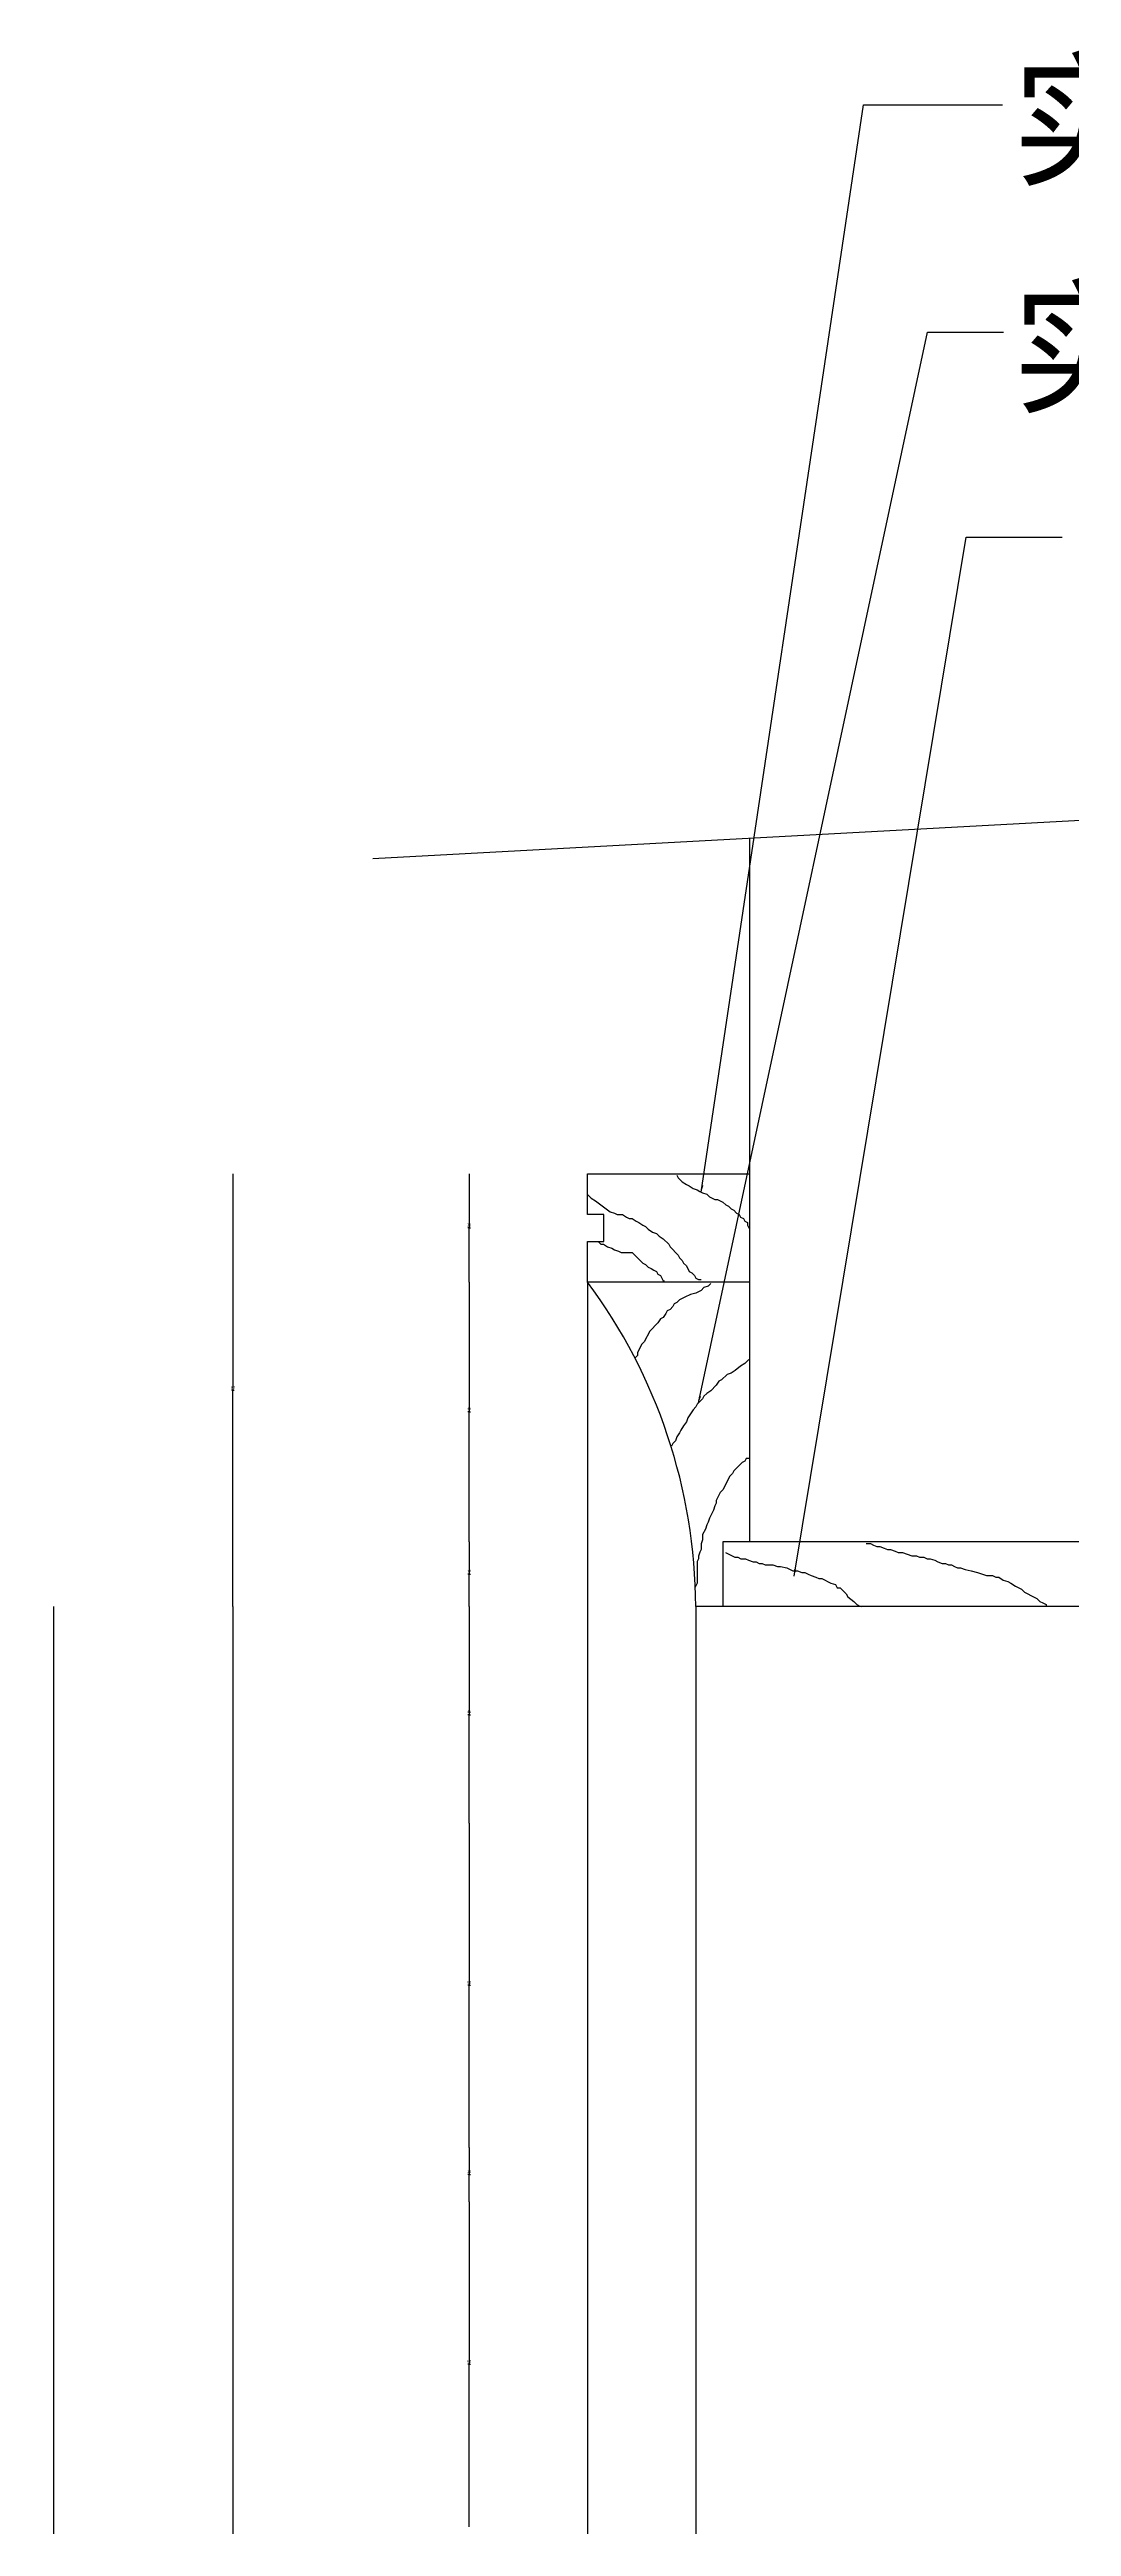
# Model space of a CAD drawing. Header units: metres. Extents: x 4 to 3597, y 195 to 4697.
# Drawn here: x 2605 to 2982, y 3781 to 4697 of the extents above; entities that cross this region are included whole.
import ezdxf

# ---------------------------------------------------------------- set-up
doc = ezdxf.new("R2010")
doc.units = ezdxf.units.M
for name, color, linetype in [('2', 2, 'Continuous'), ('4', 4, 'Continuous'), ('BH', 3, 'Continuous'), ('DIM', 3, 'Continuous'), ('TEXT', 3, 'Continuous')]:
    doc.layers.add(name, color=color, linetype=linetype)
doc.dimstyles.get("Standard").update_dxf_attribs({"dimtxt": 2.5, "dimasz": 2.5, "dimexe": 1.25, "dimexo": 0.625, "dimtad": 1, "dimcen": 2.5, "dimazin": 3, "dimtfac": 1, "dimtmove": 0, "dimatfit": 3})

# ---------------------------------------------------------------- blocks, each defined once
blk = doc.blocks.new('*D33')
for p, q in [((2606.14, 4120.92), (2606.14, 2620.92)), ((2605.89, 2620.92), (2605.64, 2620.92)), ((2606.14, 1120.92), (2606.14, 2620.92)), ((2606.14, 2620.92), (2606.14, 2620.92)), ((2606.39, 2620.92), (2606.64, 2620.92))]:
    blk.add_line(p, q)
at = {"layer": 'Defpoints'}
for p in [(2606.14, 4120.92), (2606.14, 2620.92), (2606.14, 1120.92)]:
    blk.add_point(p, dxfattribs=at)
at = {"layer": 'DIM', "insert": (2606.14, 2622.045), "char_height": 1, "attachment_point": 5}
blk.add_mtext('1500', dxfattribs=at)
blk = doc.blocks.new('*D68')
for p, q in [((2672.4, 4120.92), (2672.4, 3540.92)), ((2672.15, 3540.92), (2671.9, 3540.92)), ((2672.4, 2960.92), (2672.4, 3540.92)), ((2672.4, 3540.92), (2672.4, 3540.92)), ((2672.65, 3540.92), (2672.9, 3540.92))]:
    blk.add_line(p, q)
at = {"layer": 'Defpoints'}
for p in [(2672.4, 4120.92), (2672.4, 3540.92), (2672.4, 2960.92)]:
    blk.add_point(p, dxfattribs=at)
at = {"layer": 'DIM', "insert": (2672.4, 3542.045), "char_height": 1, "attachment_point": 5}
blk.add_mtext('0', dxfattribs=at)
blk = doc.blocks.new('*D69')
for p, q in [((2759.75, 4040.92), (2759.75, 3980.92)), ((2759.5, 3980.92), (2759.25, 3980.92)), ((2759.75, 3920.92), (2759.75, 3980.92)), ((2759.75, 3980.92), (2759.75, 3980.92)), ((2760, 3980.92), (2760.25, 3980.92))]:
    blk.add_line(p, q)
at = {"layer": 'Defpoints'}
for p in [(2759.75, 4040.92), (2759.75, 3980.92), (2759.75, 3920.92)]:
    blk.add_point(p, dxfattribs=at)
at = {"layer": 'DIM', "insert": (2759.75, 3982.045), "char_height": 1, "attachment_point": 5}
blk.add_mtext('60', dxfattribs=at)
blk = doc.blocks.new('*D92')
for p, q in [((2759.75, 3900.92), (2759.75, 3840.82)), ((2759.5, 3840.82), (2759.25, 3840.82)), ((2759.75, 3780.72), (2759.75, 3840.82)), ((2759.75, 3840.82), (2759.75, 3840.82)), ((2760, 3840.82), (2760.25, 3840.82))]:
    blk.add_line(p, q)
at = {"layer": 'Defpoints'}
for p in [(2759.75, 3900.92), (2759.75, 3840.82), (2759.75, 3780.72)]:
    blk.add_point(p, dxfattribs=at)
at = {"layer": 'DIM', "insert": (2759.75, 3841.945), "char_height": 1, "attachment_point": 5}
blk.add_mtext('60', dxfattribs=at)
blk = doc.blocks.new('*D93')
for p, q in [((2759.75, 3920.92), (2759.75, 3910.92)), ((2759.5, 3910.92), (2759.25, 3910.92)), ((2759.75, 3900.92), (2759.75, 3910.92)), ((2759.75, 3910.92), (2759.75, 3910.92)), ((2760, 3910.92), (2760.25, 3910.92))]:
    blk.add_line(p, q)
at = {"layer": 'Defpoints'}
for p in [(2759.75, 3920.92), (2759.75, 3910.92), (2759.75, 3900.92)]:
    blk.add_point(p, dxfattribs=at)
at = {"layer": 'DIM', "insert": (2759.75, 3912.045), "char_height": 1, "attachment_point": 5}
blk.add_mtext('10', dxfattribs=at)
blk = doc.blocks.new('*D94')
for p, q in [((2759.75, 4120.92), (2759.75, 4080.92)), ((2759.5, 4080.92), (2759.25, 4080.92)), ((2759.75, 4040.92), (2759.75, 4080.92)), ((2759.75, 4080.92), (2759.75, 4080.92)), ((2760, 4080.92), (2760.25, 4080.92))]:
    blk.add_line(p, q)
at = {"layer": 'Defpoints'}
for p in [(2759.75, 4120.92), (2759.75, 4080.92), (2759.75, 4040.92)]:
    blk.add_point(p, dxfattribs=at)
at = {"layer": 'DIM', "insert": (2759.75, 4082.045), "char_height": 1, "attachment_point": 5}
blk.add_mtext('40', dxfattribs=at)
blk = doc.blocks.new('*D95')
for p, q in [((2759.75, 4144.92), (2759.75, 4132.92)), ((2759.5, 4132.92), (2759.25, 4132.92)), ((2759.75, 4120.92), (2759.75, 4132.92)), ((2759.75, 4132.92), (2759.75, 4132.92)), ((2760, 4132.92), (2760.25, 4132.92))]:
    blk.add_line(p, q)
at = {"layer": 'Defpoints'}
for p in [(2759.75, 4144.92), (2759.75, 4132.92), (2759.75, 4120.92)]:
    blk.add_point(p, dxfattribs=at)
at = {"layer": 'DIM', "insert": (2759.75, 4134.045), "char_height": 1, "attachment_point": 5}
blk.add_mtext('12', dxfattribs=at)
blk = doc.blocks.new('*D96')
for p, q in [((2759.75, 4240.92), (2759.75, 4192.92)), ((2759.5, 4192.92), (2759.25, 4192.92)), ((2759.75, 4144.92), (2759.75, 4192.92)), ((2759.75, 4192.92), (2759.75, 4192.92)), ((2760, 4192.92), (2760.25, 4192.92))]:
    blk.add_line(p, q)
at = {"layer": 'Defpoints'}
for p in [(2759.75, 4240.92), (2759.75, 4192.92), (2759.75, 4144.92)]:
    blk.add_point(p, dxfattribs=at)
at = {"layer": 'DIM', "insert": (2759.75, 4194.045), "char_height": 1, "attachment_point": 5}
blk.add_mtext('48', dxfattribs=at)
blk = doc.blocks.new('*D97')
for p, q in [((2759.75, 4280.92), (2759.75, 4260.92)), ((2759.5, 4260.92), (2759.25, 4260.92)), ((2759.75, 4240.92), (2759.75, 4260.92)), ((2759.75, 4260.92), (2759.75, 4260.92)), ((2760, 4260.92), (2760.25, 4260.92))]:
    blk.add_line(p, q)
at = {"layer": 'Defpoints'}
for p in [(2759.75, 4280.92), (2759.75, 4260.92), (2759.75, 4240.92)]:
    blk.add_point(p, dxfattribs=at)
at = {"layer": 'DIM', "insert": (2759.75, 4262.045), "char_height": 1, "attachment_point": 5}
blk.add_mtext('20', dxfattribs=at)
blk = doc.blocks.new('*D98')
for p, q in [((2672.4, 4280.92), (2672.4, 4200.92)), ((2672.15, 4200.92), (2671.9, 4200.92)), ((2672.4, 4120.92), (2672.4, 4200.92)), ((2672.4, 4200.92), (2672.4, 4200.92)), ((2672.65, 4200.92), (2672.9, 4200.92))]:
    blk.add_line(p, q)
at = {"layer": 'Defpoints'}
for p in [(2672.4, 4280.92), (2672.4, 4200.92), (2672.4, 4120.92)]:
    blk.add_point(p, dxfattribs=at)
at = {"layer": 'DIM', "insert": (2672.4, 4202.045), "char_height": 1, "attachment_point": 5}
blk.add_mtext('80', dxfattribs=at)

msp = doc.modelspace()

# ---------------------------------------------------------------- hatches: boundary and pattern name
at = {"layer": 'BH'}
h = msp.add_hatch(dxfattribs=at)
h.set_pattern_fill('AR-CONC', scale=20)
h.paths.add_polyline_path([(2863.46, 4405.09), (2863.46, 4144.92), (3343.46, 4144.92), (3343.46, 4431.13)])
h = msp.add_hatch(dxfattribs=at)
h.set_pattern_fill('ANSI31', scale=1000)
h.paths.add_polyline_path([(2863.46, 4405.09), (2863.46, 4144.92), (3343.46, 4144.92), (3343.46, 4431.13)])

# ---------------------------------------------------------------- linework, layer by layer
at = {"layer": '2'}
msp.add_lwpolyline([(3343.46, 4431.13), (3343.46, 4144.92), (2863.46, 4144.92), (2863.46, 4405.09)], dxfattribs=at)
at = {"layer": '4'}
for p, q in [((2803.46, 4240.92), (2803.46, 1000.92)), ((2863.46, 4240.92), (2803.46, 4240.92)), ((2843.46, 4120.92), (2843.46, 1120.92)), ((3353.46, 4120.92), (2853.46, 4120.92))]:
    msp.add_line(p, q, dxfattribs=at)
msp.add_lwpolyline([(2863.46, 4144.92), (2853.46, 4144.92), (2853.46, 4120.92), (2843.46, 4120.92, 0.16), (2803.46, 4240.92), (2803.46, 4255.92), (2809.46, 4255.92), (2809.46, 4265.92), (2803.46, 4265.92), (2803.46, 4280.92), (2863.46, 4280.92)], format="xyb", dxfattribs=at)
at = {"layer": 'BH'}
for p, q in [((2836.46, 4280.47), (2836.97, 4279.47)), ((2836.97, 4279.47), (2838.47, 4277.96)), ((2838.47, 4277.96), (2839.98, 4276.96)), ((2839.98, 4276.96), (2840.98, 4276.46)), ((2803.46, 4273.35), (2804.86, 4271.95)), ((2804.86, 4271.95), (2806.36, 4270.94)), ((2806.36, 4270.94), (2808.37, 4269.44)), ((2808.37, 4269.44), (2810.37, 4267.94)), ((2810.37, 4267.94), (2811.88, 4266.93)), ((2840.98, 4276.46), (2842.48, 4275.46)), ((2842.48, 4275.46), (2843.99, 4274.96)), ((2843.99, 4274.96), (2844.99, 4274.45)), ((2844.99, 4274.45), (2846, 4273.95)), ((2846, 4273.95), (2847.5, 4273.45)), ((2847.5, 4273.45), (2848.51, 4272.45)), ((2848.51, 4272.45), (2849.51, 4271.95)), ((2849.51, 4271.95), (2850.51, 4271.45)), ((2850.51, 4271.45), (2851.52, 4271.45)), ((2851.52, 4271.45), (2852.52, 4270.94)), ((2852.52, 4270.94), (2853.52, 4270.44)), ((2853.52, 4270.44), (2854.53, 4269.44)), ((2854.53, 4269.44), (2855.53, 4268.94)), ((2855.53, 4268.94), (2856.53, 4267.94)), ((2856.53, 4267.94), (2857.54, 4267.44)), ((2811.88, 4266.93), (2813.38, 4266.43)), ((2813.38, 4266.43), (2814.39, 4265.93)), ((2814.39, 4265.93), (2816.4, 4265.93)), ((2816.4, 4265.93), (2817.9, 4264.93)), ((2817.9, 4264.93), (2818.9, 4264.43)), ((2818.9, 4264.43), (2819.91, 4264.43)), ((2819.91, 4264.43), (2821.41, 4263.42)), ((2821.41, 4263.42), (2822.42, 4262.92)), ((2822.42, 4262.92), (2823.92, 4261.92)), ((2823.92, 4261.92), (2824.92, 4261.42)), ((2824.92, 4261.42), (2825.93, 4260.42)), ((2825.93, 4260.42), (2827.43, 4259.41)), ((2827.43, 4259.41), (2828.94, 4258.91)), ((2828.94, 4258.91), (2829.94, 4257.91)), ((2857.54, 4267.44), (2858.54, 4266.43)), ((2858.54, 4266.43), (2859.54, 4265.93)), ((2859.54, 4265.93), (2860.05, 4264.93)), ((2860.05, 4264.93), (2861.05, 4264.43)), ((2861.05, 4264.43), (2861.55, 4263.42)), ((2861.55, 4263.42), (2862.55, 4262.92)), ((2862.55, 4262.92), (2862.55, 4261.92)), ((2862.55, 4261.92), (2863.06, 4260.92)), ((2863.06, 4260.92), (2863.46, 4260.92)), ((2807.36, 4255.9), (2808.37, 4254.9)), ((2808.37, 4254.9), (2809.37, 4254.9)), ((2809.37, 4254.9), (2810.88, 4253.9)), ((2810.88, 4253.9), (2812.38, 4253.4)), ((2812.38, 4253.4), (2813.38, 4252.89)), ((2813.38, 4252.89), (2814.89, 4252.39)), ((2814.89, 4252.39), (2815.89, 4251.89)), ((2815.89, 4251.89), (2819.91, 4251.89)), ((2819.91, 4251.89), (2823.92, 4247.88)), ((2829.94, 4257.91), (2831.45, 4256.91)), ((2831.45, 4256.91), (2833.45, 4254.9)), ((2833.45, 4254.9), (2833.96, 4253.9)), ((2833.96, 4253.9), (2836.97, 4250.89)), ((2836.97, 4250.89), (2837.47, 4249.89)), ((2837.47, 4249.89), (2838.47, 4248.88)), ((2823.92, 4247.88), (2824.92, 4247.38)), ((2824.92, 4247.38), (2825.93, 4246.38)), ((2825.93, 4246.38), (2826.93, 4245.88)), ((2826.93, 4245.88), (2827.93, 4245.37)), ((2827.93, 4245.37), (2828.94, 4244.87)), ((2828.94, 4244.87), (2829.44, 4243.87)), ((2829.44, 4243.87), (2830.44, 4243.37)), ((2830.44, 4243.37), (2831.45, 4241.36)), ((2831.45, 4241.36), (2831.95, 4241.36)), ((2838.47, 4248.88), (2838.97, 4247.88)), ((2838.97, 4247.88), (2839.98, 4246.88)), ((2839.98, 4246.88), (2840.98, 4244.87)), ((2840.98, 4244.87), (2841.98, 4244.37)), ((2841.98, 4244.37), (2842.99, 4243.37)), ((2842.99, 4243.37), (2843.49, 4242.37)), ((2843.49, 4242.37), (2844.49, 4241.86)), ((2844.49, 4241.86), (2845.5, 4241.86)), ((2849.01, 4240.36), (2848, 4239.36)), ((2833.96, 4230.83), (2832.95, 4230.33)), ((2834.96, 4231.84), (2833.96, 4230.83)), ((2835.46, 4232.84), (2834.96, 4231.84)), ((2836.46, 4233.34), (2835.46, 4232.84)), ((2837.47, 4234.34), (2836.46, 4233.34)), ((2838.47, 4234.84), (2837.47, 4234.34)), ((2839.47, 4235.35), (2838.47, 4234.84)), ((2841.48, 4236.35), (2839.47, 4235.35)), ((2843.49, 4236.85), (2841.48, 4236.35)), ((2845.5, 4237.85), (2843.49, 4236.85)), ((2846.5, 4238.86), (2845.5, 4237.85)), ((2848, 4239.36), (2846.5, 4238.86)), ((2826.43, 4222.81), (2824.42, 4218.8)), ((2829.44, 4225.82), (2826.43, 4222.81)), ((2830.44, 4227.32), (2829.44, 4225.82)), ((2831.45, 4227.83), (2830.44, 4227.32)), ((2832.45, 4229.33), (2831.45, 4227.83)), ((2832.95, 4230.33), (2832.45, 4229.33)), ((2821.91, 4213.79), (2820.91, 4212.78)), ((2823.42, 4217.8), (2821.91, 4214.79)), ((2821.91, 4214.79), (2821.91, 4213.79)), ((2824.42, 4218.8), (2823.42, 4217.8)), ((2852.02, 4204.26), (2851.01, 4202.76)), ((2853.02, 4204.76), (2852.02, 4204.26)), ((2855.03, 4206.77), (2853.02, 4204.76)), ((2856.53, 4207.27), (2855.03, 4206.77)), ((2858.04, 4208.27), (2856.53, 4207.27)), ((2860.05, 4209.78), (2858.04, 4208.27)), ((2861.55, 4210.78), (2860.05, 4209.78)), ((2863.06, 4212.28), (2861.55, 4210.78)), ((2843.49, 4194.73), (2842.48, 4193.73)), ((2843.99, 4195.74), (2843.49, 4194.73)), ((2844.99, 4196.74), (2843.99, 4195.74)), ((2846, 4197.74), (2844.99, 4196.74)), ((2846.5, 4198.74), (2846, 4197.74)), ((2847.5, 4199.75), (2846.5, 4198.74)), ((2849.01, 4200.75), (2847.5, 4199.75)), ((2851.01, 4202.76), (2849.01, 4200.75)), ((2837.47, 4185.21), (2836.46, 4183.7)), ((2837.97, 4186.21), (2837.47, 4185.21)), ((2838.97, 4187.71), (2837.97, 4186.21)), ((2839.98, 4189.22), (2838.97, 4187.71)), ((2840.48, 4190.72), (2839.98, 4189.22)), ((2841.48, 4192.23), (2840.48, 4190.72)), ((2842.48, 4193.73), (2841.48, 4192.23)), ((2834.96, 4181.2), (2834.46, 4180.19)), ((2835.96, 4182.2), (2834.96, 4181.2)), ((2836.46, 4183.7), (2835.96, 4182.2)), ((2856.03, 4169.16), (2853.52, 4164.15)), ((2857.03, 4170.17), (2856.03, 4169.16)), ((2857.54, 4171.17), (2857.03, 4170.17)), ((2860.55, 4174.18), (2857.54, 4171.17)), ((2861.55, 4174.68), (2860.55, 4174.18)), ((2862.05, 4175.68), (2861.55, 4174.68)), ((2863.06, 4175.68), (2862.05, 4175.68)), ((2850.51, 4158.13), (2850.01, 4156.63)), ((2851.01, 4159.14), (2850.51, 4158.13)), ((2852.52, 4163.15), (2851.01, 4160.14)), ((2851.01, 4160.14), (2851.01, 4159.14)), ((2853.52, 4164.15), (2852.52, 4163.15)), ((2847, 4149.61), (2846, 4147.6)), ((2847.5, 4151.11), (2847, 4149.61)), ((2848, 4152.12), (2847.5, 4151.11)), ((2848.51, 4153.62), (2848, 4152.12)), ((2850.01, 4156.63), (2848.51, 4153.62)), ((2844.99, 4141.09), (2844.49, 4139.58)), ((2844.49, 4139.58), (2844.49, 4138.58)), ((2845.5, 4142.09), (2844.99, 4141.09)), ((2846, 4145.6), (2845.5, 4144.09)), ((2845.5, 4144.09), (2845.5, 4142.09)), ((2846, 4147.6), (2846, 4145.6)), ((2854.51, 4140.87), (2855.64, 4140.3)), ((2855.64, 4140.3), (2857.9, 4139.18)), ((2906.39, 4144.25), (2908.08, 4144.25)), ((2908.08, 4144.25), (2909.2, 4143.69)), ((2909.2, 4143.69), (2910.33, 4143.12)), ((2910.33, 4143.12), (2911.46, 4143.12)), ((2911.46, 4143.12), (2913.15, 4142.56)), ((2913.15, 4142.56), (2914.28, 4142)), ((2914.28, 4142), (2915.41, 4142)), ((2915.41, 4142), (2917.1, 4141.43)), ((2917.1, 4141.43), (2918.23, 4140.87)), ((2918.23, 4140.87), (2919.92, 4140.87)), ((2919.92, 4140.87), (2921.61, 4140.3)), ((2921.61, 4140.3), (2923.3, 4139.74)), ((2923.3, 4139.74), (2924.99, 4139.74)), ((2924.99, 4139.74), (2926.12, 4139.18)), ((2844.49, 4138.58), (2843.99, 4137.58)), ((2843.99, 4137.58), (2843.99, 4129.55)), ((2857.9, 4139.18), (2859.02, 4139.18)), ((2859.02, 4139.18), (2860.15, 4138.61)), ((2860.15, 4138.61), (2861.84, 4138.61)), ((2861.84, 4138.61), (2862.97, 4138.05)), ((2862.97, 4138.05), (2864.66, 4137.49)), ((2864.66, 4137.49), (2865.79, 4137.49)), ((2865.79, 4137.49), (2866.92, 4136.92)), ((2866.92, 4136.92), (2868.04, 4136.92)), ((2868.04, 4136.92), (2869.17, 4136.36)), ((2869.17, 4136.36), (2871.99, 4136.36)), ((2871.99, 4136.36), (2873.68, 4135.8)), ((2873.68, 4135.8), (2874.81, 4135.8)), ((2874.81, 4135.8), (2877.07, 4135.23)), ((2877.07, 4135.23), (2879.32, 4134.11)), ((2879.32, 4134.11), (2881.01, 4134.11)), ((2881.01, 4134.11), (2882.7, 4133.54)), ((2882.7, 4133.54), (2883.83, 4133.54)), ((2883.83, 4133.54), (2884.96, 4132.98)), ((2884.96, 4132.98), (2886.09, 4132.42)), ((2886.09, 4132.42), (2887.78, 4131.85)), ((2887.78, 4131.85), (2888.91, 4131.29)), ((2888.91, 4131.29), (2890.03, 4131.29)), ((2890.03, 4131.29), (2893.42, 4129.6)), ((2926.12, 4139.18), (2927.81, 4139.18)), ((2927.81, 4139.18), (2928.94, 4138.61)), ((2928.94, 4138.61), (2930.07, 4138.61)), ((2930.07, 4138.61), (2931.76, 4138.05)), ((2931.76, 4138.05), (2932.89, 4137.49)), ((2932.89, 4137.49), (2934.58, 4136.92)), ((2934.58, 4136.92), (2935.71, 4136.92)), ((2935.71, 4136.92), (2936.83, 4136.36)), ((2936.83, 4136.36), (2937.96, 4136.36)), ((2937.96, 4136.36), (2939.09, 4135.8)), ((2939.09, 4135.8), (2940.22, 4135.23)), ((2940.22, 4135.23), (2941.34, 4135.23)), ((2941.34, 4135.23), (2943.04, 4134.67)), ((2943.04, 4134.67), (2945.29, 4134.11)), ((2945.29, 4134.11), (2947.55, 4133.54)), ((2947.55, 4133.54), (2950.93, 4132.42)), ((2950.93, 4132.42), (2953.18, 4132.42)), ((2953.18, 4132.42), (2954.31, 4131.85)), ((2954.31, 4131.85), (2955.44, 4131.85)), ((2955.44, 4131.85), (2957.13, 4130.73)), ((2957.13, 4130.73), (2958.82, 4130.16)), ((2958.82, 4130.16), (2959.95, 4129.6)), ((2843.99, 4129.55), (2843.28, 4128.14)), ((2893.42, 4129.6), (2895.11, 4129.04)), ((2895.11, 4129.04), (2895.67, 4127.91)), ((2895.67, 4127.91), (2896.8, 4127.91)), ((2896.8, 4127.91), (2897.93, 4126.78)), ((2897.93, 4126.78), (2899.06, 4125.65)), ((2899.06, 4125.65), (2899.62, 4124.53)), ((2899.62, 4124.53), (2901.87, 4122.84)), ((2901.87, 4122.84), (2903, 4121.71)), ((2903, 4121.71), (2904.13, 4121.15)), ((2904.13, 4121.15), (2904.58, 4120.92)), ((2959.95, 4129.6), (2961.64, 4128.47)), ((2961.64, 4128.47), (2963.9, 4127.35)), ((2963.9, 4127.35), (2965.02, 4126.22)), ((2965.02, 4126.22), (2966.15, 4125.65)), ((2966.15, 4125.65), (2967.28, 4125.09)), ((2967.28, 4125.09), (2969.54, 4123.96)), ((2969.54, 4123.96), (2970.66, 4122.84)), ((2970.66, 4122.84), (2971.79, 4122.27)), ((2971.79, 4122.27), (2972.92, 4121.71)), ((2972.92, 4121.71), (2972.92, 4121.15))]:
    msp.add_line(p, q, dxfattribs=at)
at = {"layer": 'DIM'}
msp.add_line((2724.1, 4397.53), (3494.39, 4439.32), dxfattribs=at)

# ---------------------------------------------------------------- texts
at = {"layer": 'TEXT'}
for s, p in [('实木线条亚光清漆饰面', (2960.19, 4650.39)), ('实木窗套亚光清漆饰面', (2960.19, 4566.32))]:
    msp.add_text(s, height=40, dxfattribs=at).set_placement(p)

# ---------------------------------------------------------------- dimensions: what is measured, and where the dimension line sits
at = {"layer": 'DIM'}
for base, p1, p2, text, picture, middle in [((2672.4, 4200.92), (2672.4, 4280.92), (2672.4, 4120.92), '80', '*D98', (2672.4, 4202.045)), ((2759.75, 4260.92), (2759.75, 4280.92), (2759.75, 4240.92), '20', '*D97', (2759.75, 4262.045)), ((2759.75, 4192.92), (2759.75, 4240.92), (2759.75, 4144.92), '48', '*D96', (2759.75, 4194.045)), ((2759.75, 4132.92), (2759.75, 4144.92), (2759.75, 4120.92), '12', '*D95', (2759.75, 4134.045)), ((2606.14, 2620.92), (2606.14, 4120.92), (2606.14, 1120.92), '1500', '*D33', (2606.14, 2622.045)), ((2759.75, 4080.92), (2759.75, 4120.92), (2759.75, 4040.92), '40', '*D94', (2759.75, 4082.045)), ((2759.75, 3980.92), (2759.75, 4040.92), (2759.75, 3920.92), '60', '*D69', (2759.75, 3982.045)), ((2759.75, 3910.92), (2759.75, 3920.92), (2759.75, 3900.92), '10', '*D93', (2759.75, 3912.045)), ((2759.75, 3840.82), (2759.75, 3900.92), (2759.75, 3780.72), '60', '*D92', (2759.75, 3841.945))]:
    dim = msp.add_linear_dim(base=base, p1=p1, p2=p2, text=text, dimstyle='Standard', dxfattribs=at)
    dim.commit()
    dim.dimension.update_dxf_attribs({"geometry": picture, "text_midpoint": middle})
dim = msp.add_linear_dim(base=(2672.4, 3540.92), p1=(2672.4, 4120.92), p2=(2672.4, 2960.92), dimstyle='Standard', dxfattribs=at)
dim.commit()
dim.dimension.update_dxf_attribs({"geometry": '*D68', "text_midpoint": (2672.4, 3542.045)})

# ---------------------------------------------------------------- leaders
for points in [[(2845.5, 4274.2), (2905.47, 4676.17), (2956.82, 4676.17)], [(2844.49, 4196.24), (2929.17, 4592.1), (2957.14, 4592.1)], [(2879.78, 4132.16), (2943.43, 4516.29), (2978.94, 4516.29)]]:
    msp.add_leader(points, dimstyle='Standard', dxfattribs=at)

doc.saveas('drawing.dxf')
